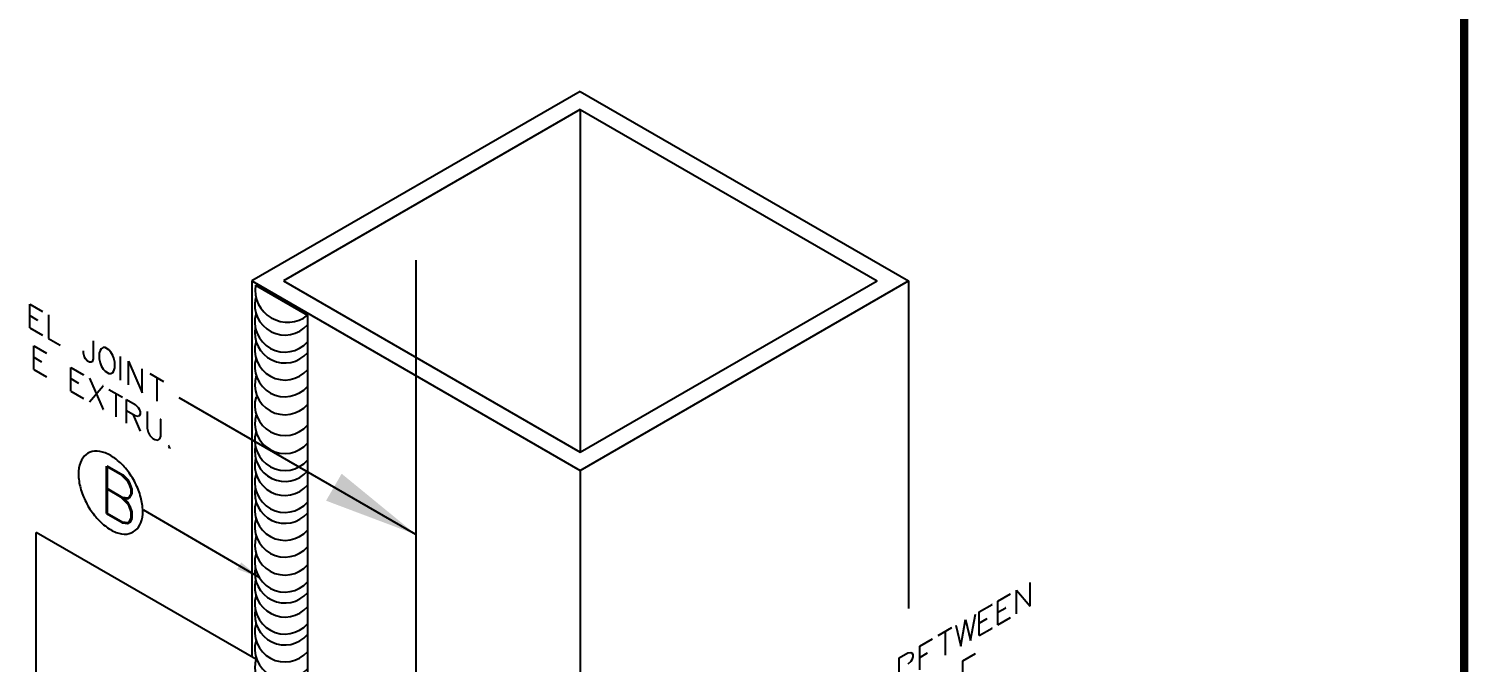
# Model space of a CAD drawing. Header units: inches. Extents: x 0 to 10293, y 0 to 4182.
# Drawn here: x 113.29 to 136.06, y 40.89 to 50.91 of the extents above; entities that cross this region are included whole.
import ezdxf

# ---------------------------------------------------------------- set-up
doc = ezdxf.new("R2010")
doc.units = ezdxf.units.IN
doc.header["$LTSCALE"] = 48
doc.header["$MEASUREMENT"] = 0
doc.linetypes.add('CENTER2', pattern=[1.125, 0.75, -0.125, 0.125, -0.125])
doc.styles.add('SIMPLEX', font='SIMPLEX.SHX')
doc.dimstyles.new('CENTRIA', dxfattribs={"dimscale": 4, "dimtxt": 0.09375, "dimasz": 0.0938, "dimexe": 0.18, "dimexo": 0.0625, "dimgap": 0.0625, "dimtad": 3, "dimdec": 4, "dimzin": 1, "dimdsep": 46, "dimlunit": 4, "dimtxsty": 'SIMPLEX', "dimcen": 0.09, "dimclrt": 2, "dimadec": 0, "dimazin": 0, "dimtfac": 1, "dimtdec": 4, "dimtmove": 0, "dimatfit": 3, "dimfxl": 0, "dimtolj": 1, "dimtzin": 0, "dimarcsym": 0})

msp = doc.modelspace()

# ---------------------------------------------------------------- linework, layer by layer
at = {"linetype": 'Continuous'}
for p, q in [((122.01485, 49.92305), (116.8187, 46.92305)), ((122.01485, 49.92305), (127.211, 46.92305)), ((122.01485, 49.63438), (117.3187, 46.92305)), ((122.01485, 49.63438), (126.711, 46.92305)), ((122.01485, 49.63438), (122.01485, 44.21173)), ((116.8187, 46.92305), (122.01485, 43.92305)), ((116.8187, 46.92305), (116.8187, 40.97277)), ((117.3187, 46.92305), (122.01485, 44.21173)), ((122.01485, 44.21173), (126.711, 46.92305)), ((122.01485, 43.92305), (127.211, 46.92305)), ((127.211, 46.92305), (127.211, 41.73635)), ((116.87588, 46.85594), (117.70159, 46.37921)), ((117.70159, 46.37921), (117.70159, 37.93595)), ((122.01485, 43.92305), (122.01485, 37.97277))]:
    msp.add_line(p, q, dxfattribs=at)
at = {"linetype": 'CENTER2', "ltscale": 0.5}
msp.add_line((119.41678, 47.2525), (119.41678, 33.41627), dxfattribs=at)
at = {"extrusion": (0, -1, -1.83696e-16)}
for p, q in [((113.30668, 46.18041), (113.30671, 46.55532)), ((113.30671, 46.55532), (113.50767, 46.43927)), ((113.3067, 46.37597), (113.43044, 46.30452)), ((113.43044, 46.30452), (113.42956, 46.30503)), ((113.50767, 46.43927), (113.5068, 46.43978)), ((113.6007, 46.38556), (113.60067, 46.01065)), ((113.30668, 46.18041), (113.50764, 46.06436)), ((113.50764, 46.06436), (113.50677, 46.06487)), ((113.60067, 46.01065), (113.78583, 45.90372)), ((113.36894, 45.51924), (113.36897, 45.89415)), ((113.36897, 45.89415), (113.56993, 45.77811)), ((113.56993, 45.77811), (113.56905, 45.77861)), ((113.78583, 45.90372), (113.78495, 45.90423)), ((114.15705, 45.814), (114.15617, 45.81451)), ((114.15704, 45.77854), (114.15705, 45.814)), ((114.17284, 45.71571), (114.15704, 45.77854)), ((114.31152, 45.97509), (114.31149, 45.68935)), ((114.40453, 45.7785), (114.40452, 45.68934)), ((114.42033, 45.82309), (114.40453, 45.7785)), ((114.43525, 45.84993), (114.42033, 45.82309)), ((114.46597, 45.86766), (114.43525, 45.84993)), ((114.49756, 45.86766), (114.46597, 45.86766)), ((114.49756, 45.86766), (114.49668, 45.86817)), ((114.55899, 45.83219), (114.49756, 45.86766)), ((114.5897, 45.79621), (114.55899, 45.83219)), ((114.62041, 45.74301), (114.5897, 45.79621)), ((113.36896, 45.71582), (113.49269, 45.64437)), ((113.49269, 45.64437), (113.49182, 45.64487)), ((113.95603, 45.18023), (113.95606, 45.55514)), ((113.95606, 45.55514), (114.15702, 45.43909)), ((114.18775, 45.68886), (114.17284, 45.71571)), ((114.21934, 45.65339), (114.18775, 45.68886)), ((114.25006, 45.63565), (114.21934, 45.65339)), ((114.28077, 45.63514), (114.25006, 45.63565)), ((114.29657, 45.64426), (114.28077, 45.63514)), ((114.31149, 45.68935), (114.29657, 45.64426)), ((114.40452, 45.68934), (114.42031, 45.62651)), ((114.42031, 45.62651), (114.43523, 45.58142)), ((114.43523, 45.58142), (114.46594, 45.52822)), ((114.63621, 45.69842), (114.62041, 45.74301)), ((114.63619, 45.50185), (114.65199, 45.54643)), ((114.652, 45.6356), (114.63621, 45.69842)), ((114.65199, 45.54643), (114.652, 45.6356)), ((114.74415, 45.72526), (114.74328, 45.72577)), ((114.74412, 45.35035), (114.74415, 45.72526)), ((114.86786, 45.2789), (114.86789, 45.65381)), ((114.86789, 45.65381), (115.08462, 45.15373)), ((113.36894, 45.51924), (113.5699, 45.4032)), ((113.5699, 45.4032), (113.56902, 45.4037)), ((113.95604, 45.3768), (114.07978, 45.30535)), ((114.15702, 45.43909), (114.15614, 45.4396)), ((114.25004, 45.38537), (114.46589, 44.8858)), ((114.46594, 45.52822), (114.49753, 45.49275)), ((114.49753, 45.49275), (114.55896, 45.45728)), ((114.55896, 45.45728), (114.58968, 45.45677)), ((114.58968, 45.45677), (114.62039, 45.47449)), ((114.62039, 45.47449), (114.63619, 45.50185)), ((115.08465, 45.52864), (115.08377, 45.52915)), ((115.08462, 45.15373), (115.08465, 45.52864)), ((115.20838, 45.45719), (115.42426, 45.33253)), ((115.31632, 45.39486), (115.31629, 45.01995)), ((115.42426, 45.33253), (115.42338, 45.33304)), ((113.95603, 45.18023), (114.15699, 45.06418)), ((114.07978, 45.30535), (114.0789, 45.30586)), ((114.25001, 45.01046), (114.46592, 45.26071)), ((114.46592, 45.26071), (114.46504, 45.26122)), ((114.55894, 45.207), (114.7757, 45.08183)), ((114.66688, 45.14467), (114.66685, 44.76976)), ((114.15699, 45.06418), (114.15611, 45.06469)), ((114.46589, 44.8858), (114.46501, 44.88631)), ((114.7757, 45.08183), (114.77482, 45.08234)), ((114.83711, 44.86802), (114.83623, 44.86853)), ((114.8371, 44.67145), (114.83713, 45.04636)), ((114.97664, 44.78745), (114.83711, 44.86802)), ((114.83713, 45.04636), (114.97666, 44.96579)), ((114.97666, 44.96579), (115.02229, 44.9212)), ((115.02229, 44.9212), (115.03808, 44.89485)), ((115.03808, 44.89485), (115.05388, 44.84925)), ((115.31629, 45.01995), (115.31541, 45.02046)), ((114.66685, 44.76976), (114.66597, 44.77026)), ((114.94505, 44.80569), (115.05385, 44.54628)), ((115.02228, 44.77832), (114.97664, 44.78745)), ((115.03807, 44.78744), (115.02228, 44.77832)), ((115.05387, 44.81378), (115.03807, 44.78744)), ((115.05388, 44.84925), (115.05387, 44.81378)), ((115.16182, 44.85886), (115.1618, 44.59136)), ((115.37858, 44.73369), (115.3777, 44.7342)), ((115.37856, 44.46619), (115.37858, 44.73369)), ((115.05385, 44.54628), (115.05297, 44.54679)), ((115.1618, 44.59136), (115.17759, 44.52853)), ((115.17759, 44.52853), (115.2083, 44.47432)), ((115.2083, 44.47432), (115.25481, 44.43024)), ((115.25481, 44.43024), (115.28553, 44.4125)), ((115.28553, 44.4125), (115.33204, 44.40287)), ((115.33204, 44.40287), (115.36276, 44.42161)), ((115.36276, 44.42161), (115.37856, 44.46619)), ((115.51721, 44.31418), (115.50141, 44.30506)), ((115.50141, 44.30506), (115.5172, 44.27872)), ((115.5172, 44.27872), (115.533, 44.28682)), ((115.533, 44.28682), (115.53212, 44.28733))]:
    msp.add_line(p, q, dxfattribs=at)
at = {"extrusion": (1, 0, 0)}
for p, q in [((113.41068, 39.6055), (113.41068, 42.94039)), ((129.13322, 42.15079), (129.13215, 42.15017)), ((129.13322, 41.77659), (129.13322, 42.15079)), ((128.6229, 41.85616), (128.82423, 41.9724)), ((128.82423, 41.9724), (128.82315, 41.97178)), ((128.91682, 42.02585), (129.13322, 41.77659)), ((128.91682, 41.65165), (128.91682, 42.02585)), ((128.32897, 41.68646), (128.53031, 41.8027)), ((128.32897, 41.31226), (128.32897, 41.68646)), ((128.53031, 41.8027), (128.52923, 41.80208)), ((128.6229, 41.48196), (128.6229, 41.85616)), ((128.6229, 41.67838), (128.74671, 41.74987)), ((128.74671, 41.74987), (128.74563, 41.74924)), ((127.95861, 41.47263), (128.03505, 41.14257)), ((128.03505, 41.14257), (128.11257, 41.56152)), ((128.11257, 41.56152), (128.19009, 41.23208)), ((128.19009, 41.23208), (128.26761, 41.65103)), ((128.26761, 41.65103), (128.26653, 41.65041)), ((128.32897, 41.50869), (128.45279, 41.58017)), ((128.45279, 41.58017), (128.45171, 41.57955)), ((128.6229, 41.48196), (128.82423, 41.5982)), ((128.82423, 41.5982), (128.82315, 41.59757)), ((127.38584, 41.14194), (127.58717, 41.25818)), ((127.58717, 41.25818), (127.5861, 41.25756)), ((127.67976, 41.31164), (127.89617, 41.43658)), ((127.7885, 41.37442), (127.7885, 41.00022)), ((127.89617, 41.43658), (127.89509, 41.43596)), ((128.32897, 41.31226), (128.53031, 41.4285)), ((128.53031, 41.4285), (128.52923, 41.42788)), ((127.06177, 40.95484), (127.20066, 41.03503)), ((127.20066, 41.03503), (127.24696, 41.04435)), ((127.24696, 41.04435), (127.26311, 41.03627)), ((127.26311, 41.03627), (127.27818, 41.00892)), ((127.27818, 41.00892), (127.27818, 40.97287)), ((127.38584, 40.76774), (127.38584, 41.14194)), ((127.38584, 40.96417), (127.50965, 41.03565)), ((127.50965, 41.03565), (127.50858, 41.03503)), ((127.7885, 41.00022), (127.78743, 40.9996)), ((128.06628, 40.91071), (128.26761, 41.02695)), ((128.26761, 41.02695), (128.26653, 41.02633)), ((127.06177, 40.58064), (127.06177, 40.95484)), ((127.24696, 40.90139), (127.20066, 40.85725)), ((127.26311, 40.92811), (127.24696, 40.90139)), ((127.27818, 40.97287), (127.26311, 40.92811)), ((128.06628, 40.53527), (128.06628, 40.91071))]:
    msp.add_line(p, q, dxfattribs=at)
msp.add_line((116.88282, 40.93575), (113.41068, 42.94039))
at = {"const_width": 0.128}
msp.add_lwpolyline([(0, 0), (0, 83.752), (136, 83.752), (136, 0)], dxfattribs=at)
at = {"linetype": 'Continuous'}
msp.add_lwpolyline([(115.09474, 43.27907, 0.0647821), (115.06408, 43.49759, 0.05288509), (114.97578, 43.72516, 0.05077001), (114.8405, 43.93434, 0.05737578), (114.67456, 44.09989, 0.07591184), (114.49797, 44.20184, 0.11192106), (114.33202, 44.22791, 0.14929981), (114.19674, 44.17494, 0.13382723), (114.10845, 44.04933, 0.09162066), (114.07778, 43.86622, 0.0647821), (114.10845, 43.6477, 0.05288509), (114.19674, 43.42012, 0.05077001), (114.33202, 43.21095, 0.05737578), (114.49797, 43.0454, 0.07591184), (114.67456, 42.94344, 0.11192106), (114.8405, 42.91738, 0.14929981), (114.97578, 42.97035, 0.13382723), (115.06408, 43.09596, 0.09162066), (115.09474, 43.27907)], format="xyb", close=True, dxfattribs=at)
for centre, radius, start, end in [((117.38444, 46.78335), 0.51372, 171.876668, 308.123332), ((117.34295, 46.54243), 0.47594, 166.510644, 318.897399), ((117.34295, 46.27285), 0.47594, 163.548437, 318.897399), ((117.34295, 46.10029), 0.47594, 169.555503, 318.897399), ((117.34295, 45.83072), 0.47594, 163.548437, 318.897399), ((117.34295, 45.56623), 0.47594, 163.548437, 318.897399), ((117.34295, 45.28175), 0.47594, 162.610749, 318.897399), ((117.34295, 44.95291), 0.47594, 163.548437, 318.897399), ((117.34295, 44.66843), 0.47594, 162.610749, 318.897399), ((117.34295, 44.39885), 0.47594, 163.548437, 318.897399), ((117.34295, 44.22629), 0.47594, 169.555503, 318.897399), ((117.34295, 44.00425), 0.47594, 166.510644, 318.897399), ((117.34295, 43.73467), 0.47594, 163.548437, 318.897399), ((117.34295, 43.56211), 0.47594, 169.555503, 318.897399), ((117.34295, 43.29254), 0.47594, 163.548437, 318.897399), ((117.34295, 43.02805), 0.47594, 163.548437, 318.897399), ((117.34295, 42.74357), 0.47594, 162.610749, 318.897399), ((117.34295, 42.47399), 0.47594, 163.548437, 318.897399), ((117.34295, 42.30143), 0.47594, 169.555503, 318.897399), ((117.34295, 42.07939), 0.47594, 166.510644, 318.897399), ((117.34295, 41.80981), 0.47594, 163.548437, 318.897399), ((117.34295, 41.63725), 0.47594, 169.555503, 318.897399), ((117.34295, 41.36767), 0.47594, 163.548437, 318.897399), ((117.34295, 41.09857), 0.47594, 163.548437, 318.897399), ((117.34295, 40.81409), 0.47594, 162.610749, 318.897399)]:
    msp.add_arc(centre, radius, start, end, dxfattribs=at)

# ---------------------------------------------------------------- texts
at = {"linetype": 'Continuous', "style": 'SIMPLEX', "oblique": 330, "width": 1.154701}
msp.add_text('B', height=0.64952, rotation=330, dxfattribs=at).set_placement((114.41276, 43.30799))

# ---------------------------------------------------------------- leaders
msp.add_leader([(119.41678, 42.90805), (115.66957, 45.0715)], dimstyle='CENTRIA', override={"dimtxt": 0.375, "dimasz": 0.375, "dimexe": 0.25, "dimexo": 0.25, "dimgap": 0.125, "dimtad": 1, "dimdec": 3, "dimcen": 0.09375, "dimtofl": 1})
at = {"linetype": 'Continuous'}
msp.add_leader([(116.94433, 42.22575), (115.11115, 43.29304)], dimstyle='CENTRIA', override={"dimscale": 4, "dimasz": 0.09375, "dimexe": 0.0625, "dimcen": 0.09375, "dimtofl": 1}, dxfattribs=at)

doc.saveas('drawing.dxf')
